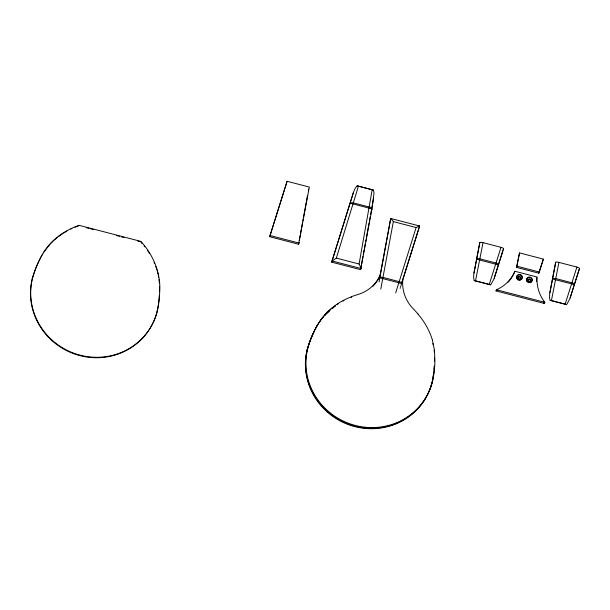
<?xml version="1.0" encoding="UTF-8"?>
<svg xmlns="http://www.w3.org/2000/svg" width="610" height="610" viewBox="0 0 610 610"><rect width="100%" height="100%" fill="white"/><g stroke="black" fill="none" stroke-linecap="round" stroke-linejoin="round"><path stroke-width="0.91" d="M434.633 361.204L434.64 357.864M159.515 291.793L159.515 286.22M357.125 185.875L373.442 190.114L374.014 193.202L371.864 209.405L360.594 269.666L331.68 262.147L353.564 191.99L355.195 188.307L357.094 185.898A2.936 0.778 13.8 0 1 358.459 186.134L372.184 189.702L359.092 264.008L361.135 268.316M473.97 272.983L479.811 242.582L473.84 273.768L473.627 277.672L474.191 280.585L490.516 284.824L491.012 284.367L493.955 279.044L502.785 250.794M579.553 268.522A2.92 0.77 13.8 0 0 576.9 267.081L558.92 262.392A2.92 0.77 13.8 0 0 555.641 262.3L549.732 293.547L549.526 297.413L550.09 300.326L566.408 304.565L566.995 304.016L569.854 298.786L579.485 268.507L570.121 297.985M298.595 244.229L309.339 187.072L287.089 181.284L269.681 236.703L298.595 244.229L298.938 242.361M299.274 240.492L300.128 235.826M300.471 233.958L301.317 229.291M301.66 227.423L302.514 222.757M302.85 220.889L303.193 219.02M303.536 217.152L306.258 202.215M306.601 200.347L307.455 195.68M308.309 191.014L308.645 189.146M360.594 269.666L362.973 256.581M363.308 254.713L364.155 250.039M364.498 248.171L365.344 243.504M365.687 241.636L366.023 239.768M366.366 237.892L369.08 222.947M369.424 221.079L370.27 216.405M370.613 214.537L371.459 209.863M371.803 207.995L373.663 197.716M379.839 276.62L390.72 218.479L419.634 225.997L400.671 286.654M390.72 218.479L379.084 281.965M391.002 218.494L393.351 221.583L380.8 289.033M494.222 278.252L503.586 248.766A2.92 0.77 13.8 0 0 501.001 247.34L483.029 242.65L475.525 280.844L489.25 284.412A2.936 0.778 13.8 0 1 490.516 284.824M516.578 267.394L519.537 252.914L543.373 259.113L538.828 273.181L516.578 267.394L519.537 252.914M555.71 262.323L549.869 292.724M558.92 262.392L551.425 300.577L565.15 304.154A2.936 0.778 13.8 0 1 566.408 304.565M358.459 186.134L336.346 258.091L332.305 260.866M331.68 262.147L353.426 192.409M269.681 236.703L287.089 181.284M419.413 225.913L416.119 227.538L395.676 292.907M401.891 282.354L419.634 225.997M501.008 247.325L489.25 284.412M538.828 273.181L543.373 259.113M576.9 267.066L565.15 304.154M400.122 288.355L400.396 287.508M44.072 251.823C52.01 239.105 65.095 230.199 79.102 225.326L140.841 241.385C153.476 255.064 161.109 273.684 159.683 292.449A116.129 111.851 24.7 0 1 157.372 310.894L157.151 311.344A64.614 62.228 24.7 0 1 79.826 355.599A64.614 62.228 24.7 0 1 32.246 278.861L32.46 278.389M79.102 225.326L78.171 226.028M140.841 241.385L140.628 241.842L137.868 241.118M432.032 382.325A64.614 62.228 24.7 0 1 354.715 426.581A64.614 62.228 24.7 0 1 307.127 349.835L307.654 348.684A116.129 111.851 24.7 0 1 314.135 331.344M351.505 296.78A73.101 70.409 24.7 0 0 326.35 312.991L325.61 314.402M402.226 281.423L402.745 280.28A37.385 36.013 24.7 0 0 413.809 309.369L418.063 313.982M503.059 249.909L503.586 248.766M495.961 290.901L496.487 289.758A37.385 36.013 24.7 0 0 514.909 271.267L537.158 277.054A37.385 36.013 24.7 0 0 544.821 302.331L544.295 303.475L495.961 290.901A37.385 36.013 24.7 0 0 497.455 290.207M514.909 271.267L514.382 272.411A37.385 36.013 24.7 0 1 508.122 282.194M536.8 277.84L536.632 278.198A37.385 36.013 24.7 0 0 536.518 281.507M314.608 330.346L313.601 332.481A116.129 111.851 24.7 0 0 307.12 349.82M39.894 259.052L38.72 261.499A116.129 111.851 24.7 0 0 32.239 278.839M39.2 260.5L40.916 257.084M314.081 331.482L315.096 329.347M314.569 330.49L316.11 327.379M40.191 258.518L41.442 256.108M315.073 329.499L315.797 328.066M315.583 328.523L317.177 325.435M41.228 256.566L41.983 255.14M316.11 327.547L316.864 326.121M41.77 255.598L42.532 254.187M316.651 326.579L317.734 324.482M42.326 254.637L43.684 252.296M317.413 325.16L321.363 318.938L326.38 313.014M317.208 325.618L319.16 322.347M43.47 252.754L44.278 251.366M318.954 322.804L321.051 319.617M44.682 250.901L50.188 243.992M320.189 320.974L320.837 320.075M321.706 318.733L323.087 317.009M321.5 319.19L323.056 317.246M323.803 316.163L330.94 309.186M324.428 315.675L325.374 314.661M50.958 243.192L53.337 240.866M54.16 240.119L57.584 237.267M331.802 308.485L333.563 307.112M58.476 236.588L63.059 233.401M334.463 306.449L335.37 305.793M337.216 304.535L338.146 303.925M64.004 232.806L66.894 231.114M342.965 301.096L343.956 300.577M70.874 229.055L71.896 228.575M74.992 227.233L76.044 226.821M351.139 297.344L351.665 297.139M351.452 296.658L357.323 294.683A37.385 36.013 24.7 0 0 380.495 274.492L379.969 275.636A37.385 36.013 24.7 0 1 372.718 286.471M76.57 226.615L77.821 226.157M353.472 202.916L369.5 207.087A2.92 1.868 7.5 0 1 371.902 209.413A2.699 0.702 9.7 0 0 371.398 208.849L371.025 208.666A3.119 0.808 9.7 0 0 369.241 208.162L353.22 203.992A3.096 0.824 17.9 0 0 351.116 203.526L350.902 203.511A2.699 0.724 17.9 0 0 350.064 203.732M393.374 221.628L416.119 227.538M517.105 266.25L539.354 272.037M496.487 289.758L544.821 302.331M270.207 235.567L299.121 243.085M336.346 258.091L359.122 264.046M332.206 261.004L361.12 268.522M86.262 227.698L89.029 228.414M90.875 228.895L93.635 229.619M116.67 235.605L119.438 236.329M121.276 236.81L124.043 237.526M141.276 242.551L142.282 243.703M144.105 245.914L144.806 246.814M147.475 250.496L148.108 251.442M148.726 252.395L149.328 253.356M154.071 262.361L154.521 263.398M373.442 190.114L373.465 190.152A2.936 0.778 13.8 0 0 372.184 189.702M155.763 266.539L156.145 267.599M156.503 268.667L156.846 269.742M432.452 340.243L434.533 350.506L434.884 362.744A116.129 111.851 24.7 0 1 432.574 381.189A64.614 62.228 24.7 0 1 355.233 425.437A64.614 62.228 24.7 0 1 307.654 348.699M157.166 270.817L157.471 271.892M432.841 343.506L433.1 344.589M157.754 272.983L158.013 274.065M158.249 275.156L158.661 277.352M434.084 350.079L434.328 352.298M158.989 279.555L159.332 282.887M326.922 313.067A69.997 67.42 24.7 0 1 329.736 310.49M332.092 308.546A69.997 67.42 24.7 0 1 335.172 306.266M322.133 318.283A67.024 64.553 24.7 0 1 322.842 317.436M325.061 314.966A67.024 64.553 24.7 0 1 329.049 311.1M332.481 308.263A67.024 64.553 24.7 0 1 333.373 307.592M307.326 349.362A116.129 111.851 24.7 0 1 313.822 332.031M432.246 381.868A64.614 62.228 24.7 0 1 354.921 426.123A64.614 62.228 24.7 0 1 307.333 349.385M434.381 366.732A116.129 111.851 24.7 0 1 432.254 381.875M434.236 366.099A116.129 111.851 24.7 0 1 433.992 369.37M433.657 372.634A116.129 111.851 24.7 0 1 432.269 381.258M379.977 277.596A2.699 0.702 9.7 0 1 380.838 277.291L381.303 277.275A3.119 0.808 9.7 0 1 383.225 277.474L399.253 281.637A3.096 0.824 17.9 0 1 401.166 282.506L401.334 282.621A2.699 0.724 17.9 0 1 401.776 283.269M379.938 277.588A2.92 0.488 11.4 0 0 382.927 278.64L398.948 282.811A2.92 0.465 18.7 0 0 401.815 283.276M350.026 203.717A2.92 1.883 16.9 0 1 353.464 202.939M544.295 303.475A37.385 36.013 24.7 0 1 543.304 302.133M526.483 280.211A2.806 2.699 24.7 0 1 528.862 277.466A2.806 2.699 24.7 0 1 531.966 279.586A2.806 2.699 24.7 0 1 530.212 282.75M528.382 282.72A2.806 2.699 24.7 0 1 527.902 282.499M526.895 281.53A2.806 2.699 24.7 0 1 526.758 281.279M529.8 281.957A1.403 1.35 24.7 0 1 529.419 282.148M527.558 280.875A1.403 1.35 24.7 0 1 529.274 279.54A1.403 1.35 24.7 0 1 530.166 281.553M520.536 280.066A2.806 2.699 24.7 0 1 516.54 277.58A2.806 2.699 24.7 0 1 520.391 275.102A2.806 2.699 24.7 0 1 521.245 279.609M517.631 278.427A1.403 1.35 24.7 0 1 519.331 276.955A1.403 1.35 24.7 0 1 520.155 279.083M550.09 300.318A2.936 0.778 13.8 0 1 551.425 300.577M498.66 264.694A2.92 0.465 18.7 0 1 495.8 264.221L479.78 260.058A2.92 0.488 11.4 0 1 476.784 259.006M498.629 264.687A2.699 0.724 17.9 0 0 498.179 264.038L498.012 263.924A3.096 0.824 17.9 0 0 496.098 263.055L480.078 258.884A3.119 0.808 9.7 0 0 478.156 258.686L477.683 258.709A2.699 0.702 9.7 0 0 476.822 259.014M474.191 280.585A2.936 0.778 13.8 0 1 475.525 280.844M479.75 242.566A2.92 0.77 13.8 0 1 483.013 242.666M417.964 314.066A73.208 70.508 24.7 0 1 432.482 340.235M38.941 261.05A116.129 111.851 24.7 0 0 32.444 278.381A64.614 62.228 24.7 0 0 80.04 355.142A64.614 62.228 24.7 0 0 157.365 310.887M159.355 295.118A116.129 111.851 24.7 0 1 157.166 311.344M571.715 283.894L555.672 279.799A2.92 0.488 11.4 0 1 552.683 278.747A2.699 0.702 9.7 0 1 553.583 278.45L554.055 278.427A3.119 0.808 9.7 0 1 555.969 278.625L571.997 282.788A3.096 0.824 17.9 0 1 573.911 283.658L574.079 283.78A2.699 0.724 17.9 0 1 574.521 284.42A2.92 0.465 18.7 0 1 571.7 283.963M527.078 281.027A2.806 2.699 24.7 0 0 531.905 281.111A2.806 2.699 24.7 0 0 529.442 276.993A2.806 2.699 24.7 0 0 527.078 281.027M528.069 280.829A1.403 1.35 24.7 0 0 530.479 280.867A1.403 1.35 24.7 0 0 529.251 278.808A1.403 1.35 24.7 0 0 528.069 280.829M517.143 278.442A2.806 2.699 24.7 0 0 521.962 278.526A2.806 2.699 24.7 0 0 519.506 274.409A2.806 2.699 24.7 0 0 517.143 278.442M518.126 278.244A1.403 1.35 24.7 0 0 520.543 278.282A1.403 1.35 24.7 0 0 519.308 276.223A1.403 1.35 24.7 0 0 518.126 278.244"/></g></svg>
